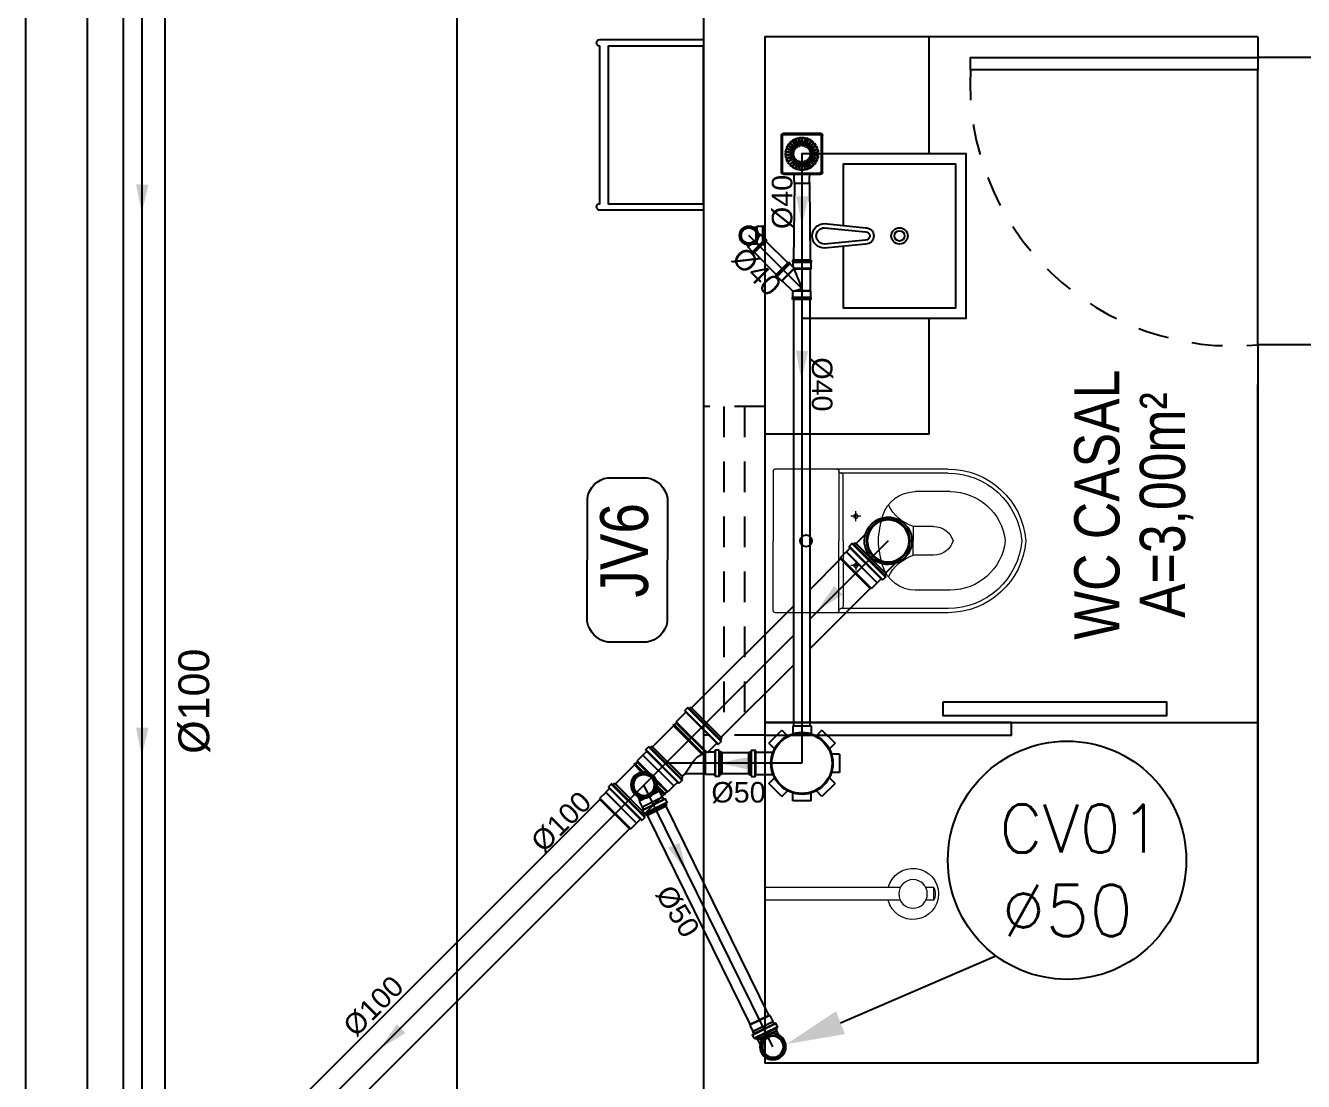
# Model space of a CAD drawing. Header units: millimetres. Extents: x 3923 to 4007, y 744 to 863.
# Drawn here: x 3974.36 to 3979.59, y 847.39 to 851.72 of the extents above; entities that cross this region are included whole.
import ezdxf
from ezdxf.enums import TextEntityAlignment as Align

# ---------------------------------------------------------------- set-up
doc = ezdxf.new("R2010")
doc.units = ezdxf.units.MM
doc.linetypes.add('HIDDEN2', pattern=[0.1875, 0.125, -0.0625])
for name, color, linetype in [('-HIDRO', 8, 'Continuous'), ('A-PEN-C', 4, 'Continuous'), ('E-txt-g', 3, 'Continuous'), ('Esgoto', 5, 'Continuous'), ('MOB', 251, 'Continuous'), ('Texto-Tubos', 7, 'Continuous'), ('TigreCad', 3, 'Continuous'), ('Tinterno', 9, 'Continuous'), ('TUBULAÇÃO_ESGOTO', 5, 'Continuous')]:
    doc.layers.add(name, color=color, linetype=linetype)
doc.layers.add('E-Lay-9', color=9, linetype='Continuous', lineweight=9)
doc.layers.add('E-Txt-W', color=7, linetype='Continuous', lineweight=20)
doc.styles.add('F2', font='ARIALN.TTF')
doc.styles.add('REG60', font='romans.shx', dxfattribs={"width": 0.8, "height": 0.15})
doc.styles.add('REG80', font='romans.shx', dxfattribs={"width": 0.8, "height": 0.2})
doc.styles.add('ROMANS', font='romans__.ttf', dxfattribs={"height": 0.1})
doc.styles.add('TCTUBOS-TXT', font='arial.ttf')

# ---------------------------------------------------------------- blocks, each defined once
blk = doc.blocks.new('TXT-AMB75')
at = {"layer": 'E-txt-g', "style": 'REG80', "width": 0.8, "flags": 8}
blk.add_attdef('TXT', text='', height=0.2, dxfattribs=at).set_placement((0.0055, 0.2964), align=Align.CENTER)
at = {"layer": 'E-Txt-W', "style": 'REG60', "width": 0.8, "flags": 8}
blk.add_attdef('TXT', text='', height=0.15, dxfattribs=at).set_placement((0.0055, 0.0271), align=Align.CENTER)
blk = doc.blocks.new('vaso-s')
at = {"color": 8}
for start, end in [(0, 180), (180, 0)]:
    blk.add_arc((0.08, 0), 0.0143, start, end, dxfattribs=at)
at = {"layer": 'E-Lay-9', "color": 8}
for p, q in [((0, 0.17), (0, 0)), ((0.4256, 0.175), (0.005, 0.175)), ((0.16, 0.17), (0.16, 0.17)), ((0.16, 0.17), (0.16, 0)), ((0.4256, 0.165), (0.165, 0.165)), ((0.17, 0), (0.17, 0.16)), ((0.4306, 0.12), (0.3459, 0.12)), ((0.2013, 0.0479), (0.2013, 0.0722)), ((0.2134, 0.06), (0.1891, 0.06)), ((0.3406, 0.035), (0.3406, 0)), ((0.3906, 0.035), (0.3406, 0.035)), ((0, -0.17), (0, 0)), ((0.16, -0.17), (0.16, 0)), ((0.17, 0), (0.17, -0.1601)), ((0.3406, -0.035), (0.3406, 0)), ((0.2134, -0.06), (0.1891, -0.06)), ((0.2013, -0.0479), (0.2013, -0.0722)), ((0.3906, -0.035), (0.3406, -0.035)), ((0.4306, -0.12), (0.3459, -0.12)), ((0.4256, -0.175), (0.005, -0.175)), ((0.16, -0.17), (0.16, -0.17)), ((0.4256, -0.165), (0.165, -0.165))]:
    blk.add_line(p, q, dxfattribs=at)
for centre in [(0.2013, 0.06), (0.2013, -0.06)]:
    blk.add_circle(centre, 0.005, dxfattribs=at)
for centre, radius, start, end in [((0.005, 0.17), 0.005, 90, 180), ((0.155, 0.17), 0.005, 0, 90), ((0.165, 0.17), 0.00495, 180, 270), ((0.165, 0.16), 0.00495, 0, 90), ((0.4256, -0.015), 0.19, 4.5281, 90), ((0.4256, -0.015), 0.18, 4.7802, 90), ((0.3459, 0.0375), 0.0825, 90, 163.0355), ((0.4306, -0.015), 0.135, 6.3794, 90), ((0.3754, 0.1358), 0.1066, 206.9395, 250.9647), ((0.518, -0.015), 0.2624, 163.0355, 176.7233), ((0.3906, -0.015), 0.05, 17.4576, 90), ((0.518, 0.015), 0.2624, 183.2767, 196.9645), ((0.3906, 0.015), 0.05, 270, 342.5424), ((0.4256, 0.015), 0.19, 270, 355.4719), ((0.4256, 0.015), 0.18, 270, 355.2198), ((0.4306, 0.015), 0.135, 270, 353.6206), ((0.3459, -0.0375), 0.0825, 196.9645, 270), ((0.3754, -0.1358), 0.1066, 109.0353, 153.0605), ((0.005, -0.17), 0.005, 180, 270), ((0.155, -0.17), 0.005, 270, 0), ((0.165, -0.17), 0.00495, 90, 180), ((0.165, -0.1601), 0.00495, 270, 0)]:
    blk.add_arc(centre, radius, start, end, dxfattribs=at)
blk = doc.blocks.new('Chuveiro')
at = {"layer": 'E-Lay-9', "color": 8}
for p, q in [((-0.0311, 0.0156), (-0.3604, 0.0156)), ((0.0509, 0.0156), (0.0311, 0.0156)), ((0.0509, 0.0156), (0.0509, -0.0156)), ((-0.0311, -0.0156), (-0.3604, -0.0156)), ((0.0509, -0.0156), (0.0311, -0.0156))]:
    blk.add_line(p, q, dxfattribs=at)
blk.add_circle((0, 0), 0.0348, dxfattribs=at)
for centre, radius, start, end in [((0, 0), 0.0624, 194.4775, 165.5225), ((0.0093, 0), 0.0444, 339.4266, 20.5734)]:
    blk.add_arc(centre, radius, start, end, dxfattribs=at)
blk = doc.blocks.new('CUBA QUADRADA-flat-4-flat-1')
at = {"layer": 'MOB'}
blk.add_lwpolyline([(0, -0.2), (0.4, -0.2), (0.4, 0.2), (0, 0.2)], close=True, dxfattribs=at)
blk.add_lwpolyline([(0.1, -0.0255), (0.1, -0.175), (0.375, -0.175), (0.375, 0.175), (0.1, 0.175), (0.1, 0.0255)], dxfattribs=at)
for points in [[(0.155, -0.02), (0.055, -0.03, -1), (0.055, 0.03), (0.155, 0.02, -1)], [(0.155, -0.01), (0.055, -0.02, -1), (0.055, 0.02), (0.155, 0.01, -1)]]:
    blk.add_lwpolyline(points, format="xyb", close=True, dxfattribs=at)
for radius in [0.02, 0.0125]:
    blk.add_circle((0.2375, 0), radius, dxfattribs=at)
blk = doc.blocks.new('j9n40d')
at = {"layer": 'TigreCad'}
for p, q in [((0, 20.6), (9.8, 20.6)), ((9.8, 20.6), (17.8, 20.6)), ((19, 21.8), (17.8, 20.6)), ((34, 21.8), (19, 21.8)), ((19, -21.8), (19, 21.8)), ((35, 22.8), (34, 21.8)), ((35, 22.8), (35, -22.8)), ((39, 22.8), (35, 22.8)), ((39, 22.8), (39, -22.8)), ((0, -20.6), (9.8, -20.6)), ((9.8, -20.6), (17.8, -20.6)), ((19, -21.8), (17.8, -20.6)), ((34, -21.8), (19, -21.8)), ((35, -22.8), (34, -21.8)), ((39, -22.8), (35, -22.8))]:
    blk.add_line(p, q, dxfattribs=at)
for radius, start, end in [(22.8, 64.6232, 295.3768), (20.6, 90, 270)]:
    blk.add_arc((0, 0), radius, start, end, dxfattribs=at)
at = {"layer": 'Tinterno'}
for p, q in [((17.8, 20.6), (17.8, -20.6)), ((34, 21.8), (34, -21.8))]:
    blk.add_line(p, q, dxfattribs=at)
blk.add_arc((0, 0), 21.8, 70.9009, 289.0991, dxfattribs=at)
blk = doc.blocks.new('j9n40s')
at = {"layer": 'TigreCad'}
for p, q in [((9.8, 20.6), (17.8, 20.6)), ((19, 21.8), (17.8, 20.6)), ((17.8, 20.6), (17.8, 14.3)), ((19, 12.6), (19, 21.8)), ((34, 21.8), (19, 21.8)), ((35, 22.8), (34, 21.8)), ((39, 22.8), (35, 22.8)), ((35, 22.8), (35, -22.8)), ((39, 22.8), (39, -22.8)), ((9.8, -20.6), (17.8, -20.6)), ((17.8, -20.6), (17.8, -14.3)), ((19, -21.8), (17.8, -20.6)), ((19, -12.6), (19, -21.8)), ((34, -21.8), (19, -21.8)), ((35, -22.8), (34, -21.8)), ((39, -22.8), (35, -22.8))]:
    blk.add_line(p, q, dxfattribs=at)
for radius in [22.8, 20]:
    blk.add_circle((0, 0), radius, dxfattribs=at)
at = {"layer": 'Tinterno'}
blk.add_line((34, 21.8), (34, -21.8), dxfattribs=at)
blk.add_circle((0, 0), 18.8, dxfattribs=at)
blk = doc.blocks.new('27289207s')
at = {"linetype": 'Continuous'}
for p, q in [((-49.9, -44.9), (-49.9, 44.9)), ((-47.4, -43.9), (-47.4, 43.9)), ((44.9, 49.9), (-44.9, 49.9)), ((43.9, 47.4), (-43.9, 47.4)), ((-12.4, 15.7), (-24.2, 31.9)), ((-11.1, 16.7), (-22.8, 32.9)), ((-8.9, 17.9), (-17, 36.2)), ((-7.4, 18.6), (-15.5, 36.9)), ((-5, 19.4), (-9.1, 38.9)), ((-3.3, 19.7), (-7.5, 39.3)), ((-0.9, 20), (-0.9, 40)), ((0.8, 20), (0.8, 40)), ((3.3, 19.7), (7.5, 39.3)), ((5, 19.4), (9.1, 38.9)), ((7.4, 18.6), (15.5, 36.9)), ((8.9, 17.9), (17, 36.2)), ((11.1, 16.7), (22.8, 32.9)), ((12.4, 15.7), (24.2, 31.9)), ((47.4, -43.9), (47.4, 43.9)), ((49.9, -44.9), (49.9, 44.9)), ((-20, 1.2), (-39.9, 3.3)), ((-19.8, 2.9), (-39.7, 5)), ((-19.3, 5.4), (-38.3, 11.5)), ((-18.7, 7), (-37.8, 13.2)), ((-17.7, 9.3), (-35.1, 19.3)), ((-16.9, 10.7), (-34.2, 20.7)), ((-15.4, 12.7), (-30.3, 26.1)), ((-14.3, 14), (-29.2, 27.4)), ((14.3, 14), (29.2, 27.4)), ((15.4, 12.7), (30.3, 26.1)), ((16.9, 10.7), (34.2, 20.7)), ((17.7, 9.3), (35.1, 19.3)), ((18.7, 7), (37.8, 13.2)), ((19.3, 5.4), (38.3, 11.5)), ((19.8, 2.9), (39.7, 5)), ((20, 1.2), (39.9, 3.3)), ((-20, -1.2), (-39.9, -3.3)), ((-19.8, -2.9), (-39.7, -5)), ((-19.3, -5.4), (-38.3, -11.5)), ((-18.7, -7), (-37.8, -13.2)), ((-17.7, -9.3), (-35.1, -19.3)), ((-16.9, -10.7), (-34.2, -20.7)), ((-15.4, -12.7), (-30.3, -26.1)), ((-14.3, -14), (-29.2, -27.4)), ((-12.4, -15.7), (-24.2, -31.9)), ((-11.1, -16.7), (-22.8, -32.9)), ((-8.9, -17.9), (-17, -36.2)), ((-7.4, -18.6), (-15.5, -36.9)), ((-5, -19.4), (-9.1, -38.9)), ((-3.3, -19.7), (-7.5, -39.3)), ((-0.9, -20), (-0.9, -40)), ((0.8, -20), (0.8, -40)), ((3.3, -19.7), (7.5, -39.3)), ((5, -19.4), (9.1, -38.9)), ((7.4, -18.6), (15.5, -36.9)), ((8.9, -17.9), (17, -36.2)), ((11.1, -16.7), (22.8, -32.9)), ((12.4, -15.7), (24.2, -31.9)), ((14.3, -14), (29.2, -27.4)), ((15.4, -12.7), (30.3, -26.1)), ((16.9, -10.7), (34.2, -20.7)), ((17.7, -9.3), (35.1, -19.3)), ((18.7, -7), (37.8, -13.2)), ((19.3, -5.4), (38.3, -11.5)), ((19.8, -2.9), (39.7, -5)), ((20, -1.2), (39.9, -3.3)), ((44.9, -49.9), (-44.9, -49.9)), ((43.9, -47.4), (-43.9, -47.4)), ((-18.7, -59.9), (-19, -49.9)), ((-18.7, -60.4), (-18.7, -59.9)), ((-18.5, -70.9), (-18.7, -60.4)), ((18.5, -70.9), (18.7, -59.9)), ((18.7, -59.9), (19, -49.9)), ((-17, -72.4), (-16.5, -72.4)), ((-16.5, -72.4), (17, -72.4))]:
    blk.add_line(p, q, dxfattribs=at)
for centre, radius, start, end in [((-44.9, 44.9), 5, 90, 180), ((-43.9, 43.9), 3.5, 90, 180), ((0, 0), 40, 127.2176, 136.7824), ((0, 0), 40, 115.2176, 124.7824), ((0, 0), 39, 115.2489, 124.7512), ((0, 0), 40, 103.2176, 112.7824), ((0, 0), 39, 103.2489, 112.7512), ((0, 0), 40, 91.2176, 100.7823), ((0, 0), 39, 91.2488, 100.7511), ((0, 0), 40, 79.2177, 88.7824), ((0, 0), 39, 79.2489, 88.7512), ((0, 0), 39, 67.2488, 76.7511), ((0, 0), 40, 67.2177, 76.7824), ((0, 0), 39, 55.2488, 64.7511), ((0, 0), 40, 55.2176, 64.7824), ((0, 0), 40, 43.2177, 52.7824), ((43.9, 43.9), 3.5, 0, 90), ((44.9, 44.9), 5, 0, 90), ((0, 0), 40, 175.2176, 184.7824), ((0, 0), 40, 163.2176, 172.7824), ((0, 0), 39, 175.2489, 184.7511), ((0, 0), 39, 163.2489, 172.7512), ((0, 0), 40, 151.2177, 160.7824), ((0, 0), 39, 151.2489, 160.7512), ((0, 0), 40, 139.2176, 148.7823), ((0, 0), 39, 139.2489, 148.7512), ((0, 0), 39, 127.249, 136.7512), ((0, 0), 21, 176.3197, 183.6803), ((0, 0), 21, 164.3198, 171.6803), ((0, 0), 20, 176.4358, 183.5642), ((0, 0), 20, 164.4358, 171.5641), ((0, 0), 21, 152.3197, 159.6802), ((0, 0), 20, 152.4358, 159.5642), ((0, 0), 21, 140.3199, 147.6804), ((0, 0), 20, 140.4358, 147.5642), ((0, 0), 21, 128.3197, 135.6802), ((0, 0), 20, 128.4358, 135.5642), ((0, 0), 21, 116.3197, 123.6802), ((0, 0), 20, 116.4359, 123.5643), ((0, 0), 21, 104.3197, 111.6802), ((0, 0), 20, 104.4359, 111.5643), ((0, 0), 21, 92.3198, 99.6803), ((0, 0), 20, 92.4358, 99.5642), ((0, 0), 21, 80.3197, 87.6802), ((0, 0), 20, 80.4358, 87.5642), ((0, 0), 20, 68.4357, 75.5641), ((0, 0), 21, 68.3198, 75.6803), ((0, 0), 20, 56.4358, 63.5642), ((0, 0), 21, 56.3199, 63.6804), ((0, 0), 20, 44.4357, 51.5641), ((0, 0), 21, 44.3198, 51.6803), ((0, 0), 20, 32.4358, 39.5642), ((0, 0), 21, 32.3198, 39.6803), ((0, 0), 20, 20.4358, 27.5642), ((0, 0), 21, 20.3196, 27.6801), ((0, 0), 20, 8.4359, 15.5642), ((0, 0), 20, 356.4358, 3.5642), ((0, 0), 21, 8.3197, 15.6802), ((0, 0), 21, 356.3197, 3.6803), ((0, 0), 39, 43.2488, 52.7511), ((0, 0), 39, 31.2489, 40.7512), ((0, 0), 40, 31.2176, 40.7824), ((0, 0), 39, 19.2488, 28.7511), ((0, 0), 40, 19.2176, 28.7823), ((0, 0), 39, 7.2488, 16.7511), ((0, 0), 40, 7.2176, 16.7824), ((0, 0), 39, 355.2489, 4.7511), ((0, 0), 40, 355.2176, 4.7824), ((0, 0), 40, 187.2176, 196.7824), ((0, 0), 39, 187.2488, 196.7511), ((0, 0), 40, 199.2176, 208.7824), ((0, 0), 39, 199.2488, 208.7511), ((0, 0), 40, 211.2177, 220.7824), ((0, 0), 39, 211.2488, 220.7511), ((0, 0), 40, 223.2176, 232.7824), ((0, 0), 39, 223.2488, 232.7511), ((0, 0), 21, 188.3198, 195.6803), ((0, 0), 20, 188.4359, 195.5642), ((0, 0), 21, 200.3198, 207.6803), ((0, 0), 20, 200.4358, 207.5642), ((0, 0), 21, 212.3196, 219.6801), ((0, 0), 20, 212.4358, 219.5642), ((0, 0), 21, 224.3196, 231.6801), ((0, 0), 20, 224.4359, 231.5643), ((0, 0), 21, 236.3197, 243.6802), ((0, 0), 20, 236.4358, 243.5642), ((0, 0), 21, 248.3198, 255.6803), ((0, 0), 20, 248.4358, 255.5642), ((0, 0), 21, 260.3197, 267.6802), ((0, 0), 20, 260.4358, 267.5642), ((0, 0), 20, 272.4358, 279.5642), ((0, 0), 21, 272.3198, 279.6803), ((0, 0), 20, 284.4358, 291.5642), ((0, 0), 21, 284.3198, 291.6803), ((0, 0), 20, 296.4357, 303.5641), ((0, 0), 21, 296.3197, 303.6802), ((0, 0), 20, 308.4359, 315.5643), ((0, 0), 21, 308.3199, 315.6804), ((0, 0), 20, 320.4358, 327.5642), ((0, 0), 21, 320.3197, 327.6802), ((0, 0), 20, 332.4358, 339.5642), ((0, 0), 21, 332.3199, 339.6804), ((0, 0), 20, 344.4358, 351.5641), ((0, 0), 21, 344.3197, 351.6802), ((0, 0), 39, 307.2488, 316.7511), ((0, 0), 40, 307.2176, 316.7823), ((0, 0), 39, 319.2488, 328.7511), ((0, 0), 40, 319.2176, 328.7824), ((0, 0), 39, 331.2489, 340.7512), ((0, 0), 40, 331.2176, 340.7824), ((0, 0), 39, 343.2489, 352.7512), ((0, 0), 40, 343.2176, 352.7824), ((-44.9, -44.9), 5, 180, 270), ((-43.9, -43.9), 3.5, 180, 270), ((0, 0), 40, 235.2176, 244.7824), ((0, 0), 39, 235.2489, 244.7511), ((0, 0), 40, 247.2176, 256.7824), ((0, 0), 39, 247.2488, 256.7511), ((0, 0), 40, 259.2176, 268.7824), ((0, 0), 39, 259.2489, 268.7512), ((0, 0), 39, 271.2489, 280.7511), ((0, 0), 40, 271.2176, 280.7824), ((0, 0), 39, 283.2488, 292.7511), ((0, 0), 40, 283.2176, 292.7824), ((0, 0), 39, 295.2489, 304.7511), ((0, 0), 40, 295.2176, 304.7824), ((43.9, -43.9), 3.5, 270, 360), ((44.9, -44.9), 5, 270, 360), ((-17, -70.9), 1.5, 180.9167, 270), ((17, -70.9), 1.5, 270.0002, 359.0835)]:
    blk.add_arc(centre, radius, start, end, dxfattribs=at)
blk = doc.blocks.new('27710409p')
at = {"layer": 'TigreCad'}
for p, q in [((-27.1, 22.8), (-27.1, -22.8)), ((-27.1, 22.8), (-23.1, 22.8)), ((-23.1, 22.8), (-23.1, -22.8)), ((-23.1, 22.8), (-22.1, 21.8)), ((-22.1, 21.8), (-7.1, 21.8)), ((-7.1, 21.8), (-7.1, -20.7)), ((-7.1, 21.8), (-5.9, 20.6)), ((-5.9, 20.6), (47.2, 20.6)), ((48.4, 21.8), (47.2, 20.6)), ((48.4, 21.8), (48.4, -20)), ((63.4, 21.8), (48.4, 21.8)), ((64.4, 22.8), (63.4, 21.8)), ((64.4, 22.8), (64.4, -22.8)), ((68.4, 22.8), (64.4, 22.8)), ((68.4, 22.8), (68.4, -22.8)), ((-27.1, -22.8), (-23.1, -22.8)), ((-23.1, -22.8), (-22.1, -21.8)), ((-22.1, -21.8), (-8.2, -21.8)), ((-7.5, -21.9), (0, 0)), ((18.8, -47.9), (-6.7, -22.4)), ((54.1, -22.4), (0, 0)), ((18.8, -49.6), (48.4, -20)), ((29.4, -61.7), (61.7, -29.4)), ((60.2, -29.4), (54.3, -23.5)), ((63.4, -21.8), (55, -21.8)), ((61.7, -29.4), (60.2, -29.4)), ((64.5, -32.2), (61.7, -29.4)), ((64.4, -22.8), (63.4, -21.8)), ((68.4, -22.8), (64.4, -22.8)), ((18.8, -49.6), (18.8, -47.9)), ((29.4, -60.2), (18.8, -49.6)), ((29.4, -61.7), (29.4, -60.2)), ((32.2, -64.5), (29.4, -61.7)), ((32.2, -64.5), (64.5, -32.2))]:
    blk.add_line(p, q, dxfattribs=at)
for centre, radius, start, end in [((-8.2, -23.8), 2, 45, 90), ((55, -22.8), 1, 90, 225)]:
    blk.add_arc(centre, radius, start, end, dxfattribs=at)
at = {"layer": 'Tinterno'}
for p, q in [((-22.1, 21.8), (-22.1, -21.8)), ((-5.9, 20.6), (-5.9, -17.2)), ((47.2, 20.6), (47.2, -19.5)), ((63.4, 21.8), (63.4, -21.8)), ((18.8, -47.9), (47.2, -19.5)), ((29.4, -60.2), (60.2, -29.4))]:
    blk.add_line(p, q, dxfattribs=at)
blk = doc.blocks.new('26277469p')
at = {"layer": 'TigreCad'}
for p, q in [((78, 50.8), (6, 50.8)), ((78, 50.8), (78.1, 52.3)), ((78, -46.9), (78, 50.8)), ((78.1, -46.9), (78.1, 52.3)), ((81.1, 52.3), (78.1, 52.3)), ((81.1, -47.9), (81.1, 52.3)), ((81.2, 50.8), (81.1, 52.3)), ((81.2, -48), (81.2, 50.8)), ((87.4, 50.8), (81.2, 50.8)), ((89.8, 53.2), (87.4, 50.8)), ((89.8, -51.8), (89.8, 53.2)), ((121.7, 53.2), (89.8, 53.2)), ((122.9, 56.7), (122.7, 54.2)), ((133.3, 57.6), (123.9, 57.6)), ((123.9, 56.6), (123.9, -56.7)), ((133.3, 56.6), (133.3, -56.7)), ((134.3, 56.9), (135.1, 54)), ((140.5, 53.2), (136.1, 53.2)), ((140.5, 53.2), (140.5, -53.3)), ((14.9, -50.8), (6, -50.8)), ((49.6, -85.4), (14.9, -50.8)), ((49.6, -88.3), (87.3, -50.5)), ((103.4, -64.8), (93.6, -55)), ((121.7, -53.3), (94.3, -53.3)), ((122.9, -56.7), (122.7, -54.2)), ((133.3, -57.7), (123.9, -57.7)), ((134.3, -56.9), (135.1, -54)), ((140.5, -53.3), (136.1, -53.3)), ((49.6, -88.3), (49.6, -85.4)), ((64.8, -103.4), (49.6, -88.3)), ((106.9, -63.4), (63.4, -106.9)), ((113.6, -70.1), (70.1, -113.6)), ((116.2, -77.5), (77.5, -116.2)), ((106.8, -63.1), (104.8, -64.8)), ((114.4, -69.4), (108.2, -63.2)), ((114.5, -70.6), (113, -73.3)), ((116.2, -77.5), (113.1, -74.5)), ((63.1, -106.8), (64.8, -104.8)), ((69.4, -114.4), (63.2, -108.2)), ((70.6, -114.5), (73.3, -113)), ((77.5, -116.2), (74.5, -113.1))]:
    blk.add_line(p, q, dxfattribs=at)
blk.add_lwpolyline([(15.8, -51.2, -0.013476), (38.9, -47.1, -0.106485), (67.2, -44.2, -0.09207), (93.5, -53.8, -0.112954)], format="xyb", dxfattribs=at)
for centre, start, end in [((121.7, 54.2), 270, 355), ((123.9, 56.6), 90, 175), ((133.3, 56.6), 15, 90), ((136.1, 54.2), 195, 270), ((14.9, -51.8), 34.2682, 90), ((94.3, -54.3), 90, 225), ((121.7, -54.3), 5, 90), ((123.9, -56.7), 185, 270), ((133.3, -56.7), 270, 345), ((136.1, -54.3), 90, 165), ((104.1, -64.1), 225, 310), ((107.4, -63.9), 45, 130), ((113.8, -73.8), 150, 225), ((113.6, -70.1), 330, 45), ((63.9, -107.4), 140, 225), ((64.1, -104.1), 320, 45), ((70.1, -113.6), 225, 300), ((73.8, -113.8), 45, 120)]:
    blk.add_arc(centre, 1, start, end, dxfattribs=at)
at = {"layer": 'Tinterno'}
for p, q in [((6, 50.8), (6, -50.8)), ((87.4, -50.6), (87.4, 50.8)), ((122.6, 53.2), (122.6, -53.3)), ((135.3, 53.2), (135.3, -53.3)), ((85.3, -49.6), (49.6, -85.4)), ((104.1, -65.4), (65.4, -104.1)), ((112.6, -73.9), (73.9, -112.6))]:
    blk.add_line(p, q, dxfattribs=at)
blk = doc.blocks.new('j9n100s')
at = {"layer": 'TigreCad'}
for p, q in [((27.3, 50.8), (60, 50.8)), ((27.3, -50.8), (60, -50.8))]:
    blk.add_line(p, q, dxfattribs=at)
blk.add_circle((0, 0), 53.2, dxfattribs=at)
for start, end in [(61.785, 298.215), (298.215, 61.785)]:
    blk.add_arc((0, 0), 57.7, start, end, dxfattribs=at)
at = {"layer": 'Tinterno'}
blk.add_line((60, -50.8), (60, 50.8), dxfattribs=at)
blk.add_circle((0, 0), 51, dxfattribs=at)
blk = doc.blocks.new('11031030p')
at = {"layer": 'TigreCad'}
for p, q in [((0, -53.3), (0, 53.2)), ((0, 53.2), (4.4, 53.2)), ((6.2, 56.9), (5.4, 54)), ((7.2, 57.6), (16.6, 57.6)), ((7.2, -56.7), (7.2, 56.6)), ((16.6, -56.7), (16.6, 56.6)), ((17.6, 56.7), (17.8, 54.2)), ((18.8, 53.2), (30.9, 53.2)), ((30.9, 53.2), (31.2, 53)), ((50.9, 53), (31.2, 53)), ((50.9, 53), (53.1, 50.8)), ((53.1, -50.8), (53.1, 50.8)), ((0, -53.3), (4.4, -53.3)), ((6.2, -56.9), (5.4, -54)), ((7.2, -57.7), (16.6, -57.7)), ((17.6, -56.7), (17.8, -54.2)), ((18.8, -53.3), (30.9, -53.3)), ((30.9, -53.3), (31.2, -53)), ((31.2, -53), (50.9, -53)), ((50.9, -53), (53.1, -50.8))]:
    blk.add_line(p, q, dxfattribs=at)
for centre, start, end in [((4.4, 54.2), 270, 345), ((7.2, 56.6), 90, 165), ((16.6, 56.6), 5, 90), ((18.8, 54.2), 185, 270), ((4.4, -54.2), 15, 90), ((7.2, -56.7), 195, 270), ((16.6, -56.7), 270, 355), ((18.8, -54.2), 90, 175)]:
    blk.add_arc(centre, 1, start, end, dxfattribs=at)
at = {"layer": 'Tinterno'}
for p, q in [((5.2, -53.3), (5.2, 53.2)), ((17.9, -53.3), (17.9, 53.2)), ((30.9, 53.2), (30.9, -53.3)), ((31.2, 53), (31.2, -53)), ((50.9, 53), (50.9, -53))]:
    blk.add_line(p, q, dxfattribs=at)
blk = doc.blocks.new('trn1050s')
at = {"layer": 'TigreCad'}
for p, q in [((-80.4, -53.3), (-80.4, 53.3)), ((-80.4, 53.3), (-76, 53.3)), ((-74.2, 56.9), (-75, 54)), ((-73.2, 57.7), (-63.8, 57.7)), ((-73.2, -56.6), (-73.2, 56.7)), ((-63.8, -56.6), (-63.8, 56.7)), ((-62.8, 56.7), (-62.6, 54.2)), ((-61.6, 53.3), (-49.5, 53.3)), ((-49.5, -53.3), (-49.5, 53.3)), ((-49.5, 53.3), (-49.2, 53)), ((-49.2, 53), (-29.5, 53)), ((-29.5, 53), (-29.5, 11.9)), ((-29.5, 53), (-27.3, 50.8)), ((-27.3, 50.8), (-21.1, 50.8)), ((-21.1, 50.8), (-21, 52.3)), ((-21, 52.3), (-21, 23.9)), ((-21, 52.3), (-18, 52.3)), ((-18, 52.3), (-18, 26.2)), ((-17.9, 50.8), (-18, 52.3)), ((-17.9, 50.8), (47.6, 50.8)), ((-29.5, -53), (-29.5, -11.9)), ((-21, -52.3), (-21, -23.9)), ((-18, -52.3), (-18, -26.2)), ((-80.4, -53.3), (-76, -53.3)), ((-74.2, -56.9), (-75, -54)), ((-73.2, -57.6), (-63.8, -57.6)), ((-62.8, -56.7), (-62.6, -54.2)), ((-61.6, -53.3), (-49.5, -53.3)), ((-49.5, -53.3), (-49.2, -53)), ((-49.2, -53), (-29.5, -53)), ((-29.5, -53), (-27.3, -50.8)), ((-27.3, -50.8), (-21.1, -50.8)), ((-21.1, -50.8), (-21, -52.3)), ((-21, -52.3), (-18, -52.3)), ((-17.9, -50.8), (-18, -52.3)), ((-17.9, -50.8), (47.6, -50.8))]:
    blk.add_line(p, q, dxfattribs=at)
for radius in [31.8, 25.6]:
    blk.add_circle((0, 0), radius, dxfattribs=at)
for centre, start, end in [((-76, 54.2), 270, 345), ((-73.2, 56.7), 90, 165), ((-63.8, 56.7), 5, 90), ((-61.6, 54.2), 185, 270), ((-76, -54.2), 15, 90), ((-73.2, -56.6), 195, 270), ((-63.8, -56.6), 270, 355), ((-61.6, -54.2), 90, 175)]:
    blk.add_arc(centre, 1, start, end, dxfattribs=at)
at = {"layer": 'Tinterno'}
for p, q in [((-75.2, -53.3), (-75.2, 53.3)), ((-62.5, -53.3), (-62.5, 53.3)), ((-49.2, -53), (-49.2, 53)), ((-27.3, 50.8), (-27.3, 16.3)), ((-21.1, 50.8), (-21.1, 23.8)), ((-17.9, 50.8), (-17.9, 26.3)), ((47.6, -50.8), (47.6, 50.8)), ((-27.3, -50.8), (-27.3, -16.3)), ((-21.1, -50.8), (-21.1, -23.8)), ((-17.9, -50.8), (-17.9, -26.3))]:
    blk.add_line(p, q, dxfattribs=at)
blk.add_circle((0, 0), 27.3, dxfattribs=at)
blk = doc.blocks.new('j9n50d')
at = {"layer": 'TigreCad'}
for p, q in [((62.9, 31.8), (54.2, 31.8)), ((28.5, 25.4), (0, 25.4)), ((30.3, 27.2), (28.5, 25.4)), ((30.3, -27.1), (30.3, 27.2)), ((47.1, 27.2), (30.3, 27.2)), ((47.3, 27.4), (47.1, 27.2)), ((47.1, -27.1), (47.1, 27.2)), ((51.9, 27.4), (47.3, 27.4)), ((53.2, 30.9), (52.9, 28.3)), ((53.4, 30.8), (53.4, -30.8)), ((62.9, 30.8), (62.9, -30.8)), ((63.9, 31.1), (64.7, 28.1)), ((70, 27.4), (65.6, 27.4)), ((70, 27.4), (70, -27.4)), ((28.5, -25.3), (0, -25.3)), ((30.3, -27.1), (28.5, -25.3)), ((47.1, -27.1), (30.3, -27.1)), ((47.3, -27.4), (47.1, -27.1)), ((51.9, -27.4), (47.3, -27.4)), ((53.2, -30.9), (52.9, -28.3)), ((63.9, -31.1), (64.7, -28.1)), ((70, -27.4), (65.6, -27.4)), ((62.9, -31.8), (54.2, -31.8))]:
    blk.add_line(p, q, dxfattribs=at)
for centre, radius, start, end in [((54.2, 30.8), 1, 90, 175), ((62.9, 30.8), 1, 15, 90), ((0, 0), 25.4, 90, 270), ((51.9, 28.4), 1, 270, 355), ((65.6, 28.4), 1, 195, 270), ((51.9, -28.4), 1, 5, 90), ((54.2, -30.8), 1, 185, 270), ((62.9, -30.8), 1, 270, 345), ((65.6, -28.4), 1, 90, 165)]:
    blk.add_arc(centre, radius, start, end, dxfattribs=at)
at = {"layer": 'Tinterno'}
for p, q in [((28.5, -25.3), (28.5, 25.4)), ((47.3, -27.4), (47.3, 27.4)), ((52.9, 27.4), (52.9, -27.4)), ((64.9, 27.4), (64.9, -27.4))]:
    blk.add_line(p, q, dxfattribs=at)
blk = doc.blocks.new('j9n50s')
at = {"layer": 'TigreCad'}
for p, q in [((19.2, 25.4), (30.3, 25.4)), ((19.2, -25.4), (30.3, -25.4))]:
    blk.add_line(p, q, dxfattribs=at)
for radius in [31.8, 27.4]:
    blk.add_circle((0, 0), radius, dxfattribs=at)
at = {"layer": 'Tinterno'}
for p, q in [((30.3, 25.4), (30.3, 9.7)), ((30.3, -9.7), (30.3, -25.4))]:
    blk.add_line(p, q, dxfattribs=at)
blk.add_circle((0, 0), 25.6, dxfattribs=at)
blk = doc.blocks.new('11030602p')
at = {"layer": 'TigreCad'}
for p, q in [((7.1, 31.8), (15.8, 31.8)), ((0, 27.3), (4.4, 27.3)), ((0, -27.3), (0, 27.3)), ((6.1, 31.1), (5.3, 28.1)), ((7.1, -30.8), (7.1, 30.8)), ((15.8, -30.8), (15.8, 30.8)), ((16.8, 30.9), (17.1, 28.3)), ((18.1, 27.3), (22.7, 27.3)), ((22.7, 27.3), (23, 27.1)), ((39.7, 27.1), (23, 27.1)), ((39.7, 27.1), (41.5, 25.3)), ((41.5, -25.4), (41.5, 25.3)), ((0, -27.3), (4.4, -27.3)), ((6.1, -31.1), (5.3, -28.1)), ((16.8, -30.9), (17.1, -28.3)), ((18.1, -27.3), (22.7, -27.3)), ((22.7, -27.3), (23, -27.1)), ((39.7, -27.1), (23, -27.1)), ((39.7, -27.1), (41.5, -25.4)), ((7.1, -31.8), (15.8, -31.8))]:
    blk.add_line(p, q, dxfattribs=at)
for centre, start, end in [((7.1, 30.8), 90, 165), ((15.8, 30.8), 5, 90), ((4.4, 28.4), 270, 345), ((18.1, 28.4), 185, 270), ((4.4, -28.3), 15, 90), ((7.1, -30.8), 195, 270), ((15.8, -30.8), 270, 355), ((18.1, -28.3), 90, 175)]:
    blk.add_arc(centre, 1, start, end, dxfattribs=at)
at = {"layer": 'Tinterno'}
for p, q in [((5.1, -27.3), (5.1, 27.3)), ((17.1, -27.3), (17.1, 27.3)), ((22.7, 27.3), (22.7, -27.3)), ((23, -27.1), (23, 27.1)), ((39.7, 27.1), (39.7, -27.1))]:
    blk.add_line(p, q, dxfattribs=at)
blk = doc.blocks.new('27150012p')
at = {"layer": 'TigreCad'}
for p, q in [((-80.6, 48.8), (-48.8, 80.6)), ((-48.8, 80.6), (-35.1, 66.9)), ((-22.5, 91.5), (-22.5, 72.1)), ((-22.5, 91.5), (22.5, 91.5)), ((22.5, 91.5), (22.5, 72.1)), ((48.8, 80.6), (35.1, 66.9)), ((48.8, 80.6), (80.6, 48.8)), ((-80.6, 48.8), (-66.9, 35.1)), ((80.6, 48.8), (66.9, 35.1)), ((122.4, 31.8), (113.7, 31.8)), ((-91.5, -22.5), (-91.5, 22.5)), ((-91.5, 22.5), (-72.1, 22.5)), ((111.4, 27.4), (70.4, 27.4)), ((112.7, 30.9), (112.4, 28.3)), ((113.7, 30.8), (113.7, -30.8)), ((122.4, 30.8), (122.4, -30.8)), ((123.4, 31.1), (124.2, 28.1)), ((129.5, 27.4), (125.1, 27.4)), ((129.5, 27.4), (129.5, -27.4)), ((-91.5, -22.5), (-72.1, -22.5)), ((111.4, -27.4), (70.4, -27.4)), ((112.7, -30.9), (112.4, -28.3)), ((123.4, -31.1), (124.2, -28.1)), ((129.5, -27.4), (125.1, -27.4)), ((-80.6, -48.8), (-66.9, -35.1)), ((-48.8, -80.6), (-80.6, -48.8)), ((80.6, -48.8), (48.8, -80.6)), ((80.6, -48.8), (66.9, -35.1)), ((122.4, -31.8), (113.7, -31.8)), ((-48.8, -80.6), (-35.1, -66.9)), ((-22.5, -91.5), (-22.5, -72.1)), ((22.5, -91.5), (-22.5, -91.5)), ((22.5, -91.5), (22.5, -72.1)), ((48.8, -80.6), (35.1, -66.9))]:
    blk.add_line(p, q, dxfattribs=at)
blk.add_circle((0, 0), 75.5, dxfattribs=at)
for centre, start, end in [((113.7, 30.8), 90, 175), ((122.4, 30.8), 15, 90), ((111.4, 28.4), 270, 355), ((125.1, 28.4), 195, 270), ((111.4, -28.4), 5, 90), ((113.7, -30.8), 185, 270), ((122.4, -30.8), 270, 345), ((125.1, -28.4), 90, 165)]:
    blk.add_arc(centre, 1, start, end, dxfattribs=at)
at = {"layer": 'Tinterno'}
for p, q in [((112.4, 27.4), (112.4, -27.4)), ((124.4, 27.4), (124.4, -27.4))]:
    blk.add_line(p, q, dxfattribs=at)
blk.add_circle((0, 0), 73.5, dxfattribs=at)

msp = doc.modelspace()

# ---------------------------------------------------------------- linework, layer by layer
at = {"layer": '-HIDRO', "linetype": 'Continuous'}
for p, q in [((3974.3635, 861.0003), (3974.3635, 819.0003)), ((3974.6155, 860.7483), (3974.6155, 819.2523)), ((3976.1275, 852.9285), (3976.1275, 830.9115)), ((3977.1355, 851.9205), (3977.1355, 847.2165)), ((3977.3875, 851.6685), (3977.3875, 847.4685)), ((3979.4035, 851.6685), (3977.3875, 851.6685)), ((3979.4035, 851.6685), (3979.4035, 851.5845)), ((3979.6555, 851.5845), (3979.4035, 851.5845)), ((3979.4035, 850.4085), (3979.4035, 847.4685)), ((3979.6555, 850.4085), (3979.4035, 850.4085)), ((3979.4035, 847.4685), (3979.4035, 850.2466)), ((3979.4035, 847.4685), (3977.3875, 847.4685))]:
    msp.add_line(p, q, dxfattribs=at)
at = {"layer": '-HIDRO'}
for p, q in [((3979.4035, 850.4085), (3979.4035, 851.5341)), ((3977.3875, 848.8629), (3979.4035, 848.8629))]:
    msp.add_line(p, q, dxfattribs=at)
at = {"layer": '-HIDRO', "linetype": 'HIDDEN2'}
for p, q in [((3977.3875, 850.1554), (3977.1355, 850.1554)), ((3977.2195, 850.1554), (3977.2195, 848.8114)), ((3977.3035, 850.1554), (3977.3035, 848.8114)), ((3977.3875, 848.8114), (3977.1355, 848.8114))]:
    msp.add_line(p, q, dxfattribs=at)
at = {"layer": '-HIDRO', "linetype": 'Continuous', "flags": 128}
msp.add_lwpolyline([(3985.8715, 826.2915), (3986.1235, 826.2915), (3986.1235, 836.6235), (3983.8555, 836.6235), (3983.8555, 838.0515), (3986.1235, 838.0515), (3986.1235, 855.7066), (3979.4035, 855.7066), (3979.4035, 851.9205), (3977.1355, 851.9205), (3977.1355, 831.9195), (3980.5795, 831.9195), (3980.5795, 826.2915), (3985.8715, 826.2915)], dxfattribs=at)
at = {"layer": '-HIDRO'}
msp.add_lwpolyline([(3978.0595, 851.1901), (3978.0595, 851.6685), (3977.3875, 851.6685), (3977.3875, 850.0437), (3978.0595, 850.0437), (3978.0595, 850.5181)], dxfattribs=at)
at = {"layer": '-HIDRO', "linetype": 'Continuous'}
for points in [[(3977.1355, 851.658), (3977.1355, 850.9591), (3976.7121, 850.9591, -1), (3976.7121, 850.986), (3976.7121, 851.6311, -1), (3976.7121, 851.658)], [(3976.7449, 849.1921, -0.331371), (3976.6609, 849.2761), (3976.6614, 849.7805, -0.332506), (3976.7449, 849.8646), (3976.9039, 849.8646, -0.330378), (3976.9884, 849.7806), (3976.9879, 849.2761, -0.331371), (3976.9039, 849.1921)]]:
    msp.add_lwpolyline(points, format="xyb", close=True, dxfattribs=at)
for points in [[(3977.1355, 850.986), (3977.1355, 851.6311), (3976.7457, 851.6311), (3976.7457, 850.986)], [(3979.4035, 851.5845), (3979.4035, 851.5341), (3978.2275, 851.5341), (3978.2275, 851.5845)]]:
    msp.add_lwpolyline(points, close=True, dxfattribs=at)
at = {"layer": '-HIDRO'}
for points in [[(3978.1153, 848.9456), (3978.1153, 848.8911), (3979.0315, 848.8911), (3979.0315, 848.9456)], [(3977.3875, 848.8629), (3977.3875, 848.8114), (3978.3955, 848.8114), (3978.3955, 848.8629)]]:
    msp.add_lwpolyline(points, close=True, dxfattribs=at)
at = {"layer": '-HIDRO', "linetype": 'HIDDEN2'}
msp.add_arc((3979.3027, 851.4804), 1.0766, 177.1394, 275.3695, dxfattribs=at)
at = {"layer": 'A-PEN-C'}
msp.add_line((3977.6966, 847.6335), (3978.3319, 847.9081), dxfattribs=at)
msp.add_circle((3978.623, 848.2991), 0.4875, dxfattribs=at)
msp.add_solid([(3977.4765, 847.5468), (3977.6776, 847.6812), (3977.7149, 847.5875)], dxfattribs=at)
at = {"layer": 'Esgoto'}
msp.add_line((3974.8388, 851.8772), (3974.8388, 837.0268), dxfattribs=at)
at = {"layer": 'TigreCad'}
for p, q in [((3974.7626, 851.8772), (3974.7626, 837.0268)), ((3974.9333, 851.8772), (3974.9333, 837.0268)), ((3977.5076, 851.0713), (3977.5046, 850.7542)), ((3977.5698, 851.071), (3977.5718, 850.7542)), ((3977.4811, 850.7443), (3977.3917, 850.8332)), ((3977.4338, 850.6967), (3977.3443, 850.7856)), ((3977.5051, 848.8496), (3977.5051, 850.5937)), ((3977.5723, 848.8496), (3977.5723, 850.5937)), ((3977.6968, 849.5322), (3977.5723, 849.4077)), ((3977.8175, 849.4115), (3977.5723, 849.1663)), ((3977.5051, 849.3405), (3977.0876, 848.9231)), ((3977.5051, 849.0991), (3977.2083, 848.8024)), ((3977.3211, 848.7384), (3977.2112, 848.7384)), ((3977.3211, 848.6532), (3977.2112, 848.6532)), ((3976.7127, 848.5482), (3975.3156, 847.151)), ((3977.3273, 847.6277), (3976.9064, 848.4831)), ((3977.4037, 847.6653), (3976.9828, 848.5207)), ((3976.8334, 848.4275), (3975.4363, 847.0303))]:
    msp.add_line(p, q, dxfattribs=at)
at = {"layer": 'TUBULAÇÃO_ESGOTO'}
for p, q in [((3977.5387, 850.6393), (3977.322, 850.856)), ((3977.5387, 850.7542), (3977.5387, 848.6958)), ((3977.8915, 849.6062), (3977.5723, 849.287)), ((3977.5051, 849.2198), (3975.242, 846.9568)), ((3977.5387, 848.6958), (3976.9811, 848.6958)), ((3977.4199, 847.536), (3976.8927, 848.6075))]:
    msp.add_line(p, q, dxfattribs=at)
for points in [[(3974.8388, 850.9463), (3974.8659, 851.0642), (3974.8155, 851.065)], [(3977.5387, 850.898), (3977.5658, 851.0159), (3977.5154, 851.0167)], [(3977.5368, 850.2655), (3977.5639, 850.3834), (3977.5135, 850.3842)], [(3977.6028, 849.3227), (3977.706, 849.3858), (3977.6713, 849.4224)], [(3974.8388, 848.7233), (3974.8659, 848.8412), (3974.8155, 848.842)], [(3977.1981, 848.6977), (3977.316, 848.6706), (3977.3168, 848.721)], [(3977.0662, 848.2535), (3977.0377, 848.3697), (3976.9911, 848.3505)], [(3975.8137, 847.5284), (3975.9168, 847.5916), (3975.8821, 847.6282)]]:
    msp.add_solid(points, dxfattribs=at)

# ---------------------------------------------------------------- block references
at = {"layer": '-HIDRO', "xscale": 1.68, "yscale": 1.68, "zscale": 1.68}
msp.add_blockref('CUBA QUADRADA-flat-4-flat-1', (3977.5387, 850.8541), dxfattribs=at)
at = {"layer": '-HIDRO'}
ref = msp.add_blockref('TXT-AMB75', (3979.2004, 849.7559), dxfattribs=dict(at, xscale=-1.224719996570784, yscale=1.224719996570784, zscale=1.224719996570784, rotation=90))
ref.add_attrib('TXT', 'WC CASAL', dxfattribs={"layer": 'E-txt-g', "color": 2, "height": 0.1848, "rotation": 90, "style": 'F2'}).set_placement((3978.8374, 849.7543), align=Align.CENTER)
ref.add_attrib('TXT', 'A=3,00m²', dxfattribs={"layer": 'E-Txt-W', "height": 0.1848, "rotation": 90, "style": 'F2'}).set_placement((3979.1053, 849.7527), align=Align.CENTER)
at = {"layer": '-HIDRO', "xscale": -1.68, "yscale": 1.68, "zscale": 1.68, "rotation": 180}
for name, p in [('vaso-s', (3977.4211, 849.6062)), ('Chuveiro', (3977.993, 848.1613))]:
    msp.add_blockref(name, p, dxfattribs=at)
at = {"layer": 'Esgoto', "xscale": 0.001679999995296001, "yscale": 0.001679999995296001, "zscale": 0.001679999995296001, "rotation": 225.0002626558265}
msp.add_blockref('11031030p', (3976.8361, 848.5509), dxfattribs=at)
at = {"layer": 'TigreCad', "xscale": -0.001679999995296001, "yscale": 0.001679999995296001, "zscale": 0.001679999995296001}
msp.add_blockref('27289207s', (3977.5387, 851.1901), dxfattribs=at)
at = {"layer": 'TigreCad', "yscale": 0.001679999995296001, "zscale": 0.001679999995296001}
for name, p, xscale, rotation in [('j9n40s', (3977.322, 850.856), 0.001679999995296001, 314.6577468584931), ('j9n40d', (3977.322, 850.856), -0.001679999995296001, 179.7933215106436), ('27710409p', (3977.5387, 850.6393), -0.001679999995296001, 270), ('j9n100s', (3977.8915, 849.6062), -0.001679999995296001, 45.00000000013981), ('26277469p', (3976.9811, 848.6958), 0.001679999995296, 45.00000000007837), ('27150012p', (3977.5387, 848.6958), 0.001679999995296001, 180), ('trn1050s', (3976.8927, 848.6075), -0.001679999995296, 45.00000000010304), ('j9n50d', (3976.8927, 848.6075), -0.001679999995295999, 116.6216968940688), ('j9n50s', (3977.4199, 847.536), -0.001679999995296001, 296.1989477257023)]:
    msp.add_blockref(name, p, dxfattribs=dict(at, xscale=xscale, rotation=rotation))
at = {"layer": 'TUBULAÇÃO_ESGOTO', "xscale": -0.001679999995296, "yscale": 0.001679999995296001, "zscale": 0.001679999995296001}
for name, p, rotation in [('11031030p', (3977.8202, 849.535), 45.00000000017091), ('11030602p', (3977.3963, 847.584), 296.198947725699)]:
    msp.add_blockref(name, p, dxfattribs=dict(at, rotation=rotation))

# ---------------------------------------------------------------- texts
at = {"layer": '-HIDRO', "linetype": 'Continuous', "style": 'F2'}
msp.add_text('JV6', height=0.19588, rotation=90, dxfattribs=at).set_placement((3976.7135, 849.3742, 2.8761), align=Align.TOP_LEFT)
at = {"layer": 'A-PEN-C', "style": 'ROMANS'}
for s, height, p in [('CV01', 0.19656, (3978.6786, 848.3303)), ('%%C50', 0.20945, (3978.6242, 847.9889))]:
    msp.add_text(s, height=height, rotation=360, dxfattribs=at).set_placement(p, align=Align.CENTER)
at = {"layer": 'Texto-Tubos', "style": 'TCTUBOS-TXT'}
for s, height, rotation, p in [('%%C40', 0.084, 90, (3977.4995, 850.9931)), ('%%C40', 0.084, 315.1779, (3977.3245, 850.6788)), ('%%C40', 0.084, 270.0867, (3977.5793, 850.2463)), ('%%C100', 0.126, 90, (3975.1146, 848.9499)), ('%%C50', 0.084, 360, (3977.2793, 848.5353)), ('%%C100', 0.084, 45, (3976.5832, 848.428)), ('%%C50', 0.084, 301.8727, (3976.9956, 848.0682)), ('%%C100', 0.084, 45, (3975.8153, 847.6733))]:
    msp.add_text(s, height=height, rotation=rotation, dxfattribs=at).set_placement(p, align=Align.CENTER)

doc.saveas('drawing.dxf')
